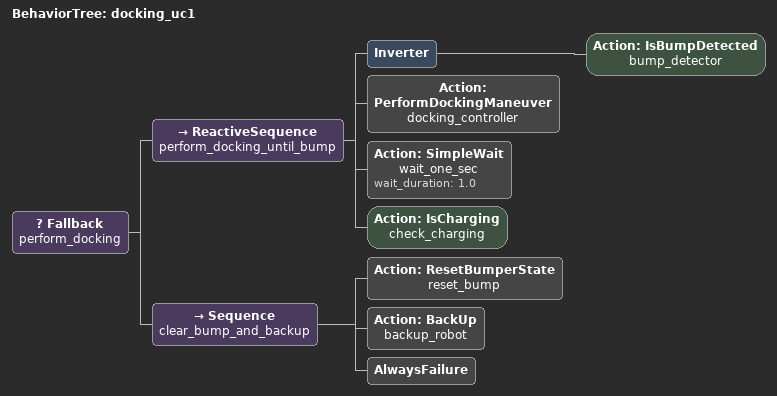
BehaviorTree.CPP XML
<root BTCPP_format="4">
    <BehaviorTree ID="docking_uc1">
        <Fallback name="perform_docking">
            <ReactiveSequence name="perform_docking_until_bump">
                <Inverter>
                    <Action ID="IsBumpDetected" name="bump_detector" />
                </Inverter>
                <Action ID="PerformDockingManeuver" name="docking_controller" />
                <Action ID="SimpleWait" name="wait_one_sec" wait_duration="1.0"/>
                <Action ID="IsCharging" name="check_charging" />
            </ReactiveSequence>
            <Sequence name="clear_bump_and_backup">
                <Action ID="ResetBumperState" name="reset_bump" />
                <Action ID="BackUp" name="backup_robot" />
                <AlwaysFailure/>
            </Sequence>
        </Fallback>
    </BehaviorTree>
</root>
